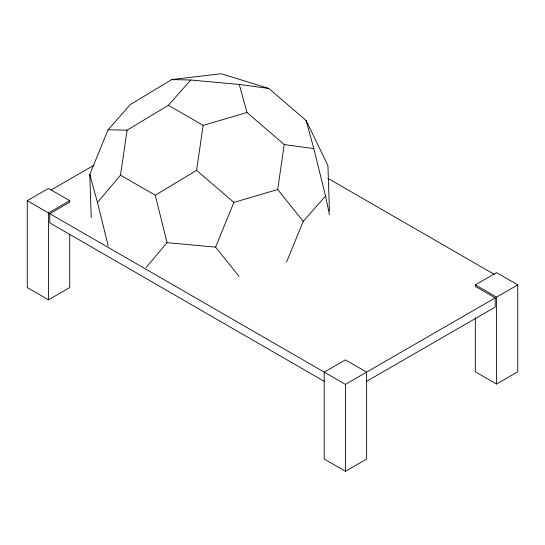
<?xml version="1.0" encoding="UTF-8"?>
<svg xmlns="http://www.w3.org/2000/svg" width="545" height="545" viewBox="0 0 545 545"><rect width="100%" height="100%" fill="white"/><g stroke="black" fill="none" stroke-linecap="round" stroke-linejoin="round"><path stroke-width="0.82" d="M108.203 245.897L97.48 202.529L120.513 175.149L127.06 130.187L168.378 105.301L190.702 80.006L239.269 84.448L268.849 88.474L306.12 120.547L327.913 165.496L329.453 211.228M120.513 175.149L155.284 195.226L196.602 170.34L203.149 125.377L246.967 112.488L284.238 144.561L313.818 148.594L325.556 196.05L329.425 214.648M286.547 262.131L303.224 221.345L277.691 189.524L284.238 144.561M267.2 88.44L268.849 88.474L221.263 73.725L171.709 79.597L130.391 104.483L108.067 129.778L89.789 174.489L91.24 217.673M239.003 276.295L215.595 247.123L233.873 202.413L277.691 189.524M146.135 267.513L167.022 242.682L155.284 195.226M303.224 221.345L325.556 196.05M69.719 234.255L69.719 287.583L48.478 299.845L27.25 287.59L27.25 200.689L48.491 188.427L69.719 200.683L69.719 202.215L49.806 213.708L49.806 222.891L324.793 381.657M51.285 189.878L93.842 165.298M27.25 200.689L48.478 212.945L69.719 200.683M366.765 381.234L495.214 307.073L495.214 297.89L475.329 286.411L475.329 284.878L496.536 272.636L517.75 284.878L517.75 371.779L496.536 384.021L475.329 371.779L475.329 317.606M49.806 213.708L345.414 384.375L495.214 297.89M475.329 284.878L496.536 297.127L517.75 284.878M345.414 471.275L366.621 459.033L366.621 372.133L345.414 359.884L324.2 372.133L324.2 459.033L345.414 471.275L345.414 384.375M190.702 80.006L171.709 79.597L173.351 79.815M108.067 129.778L127.06 130.187M167.022 242.682L215.595 247.123M327.852 178.304L494.479 274.503M168.378 105.301L203.149 125.377M196.602 170.34L233.873 202.413M313.818 148.594L306.12 120.547L306.46 122.169M239.269 84.448L246.967 112.488M97.48 202.529L89.789 174.489L90.123 176.103M496.536 297.127L496.536 384.021M48.478 212.945L48.478 299.845"/></g></svg>
